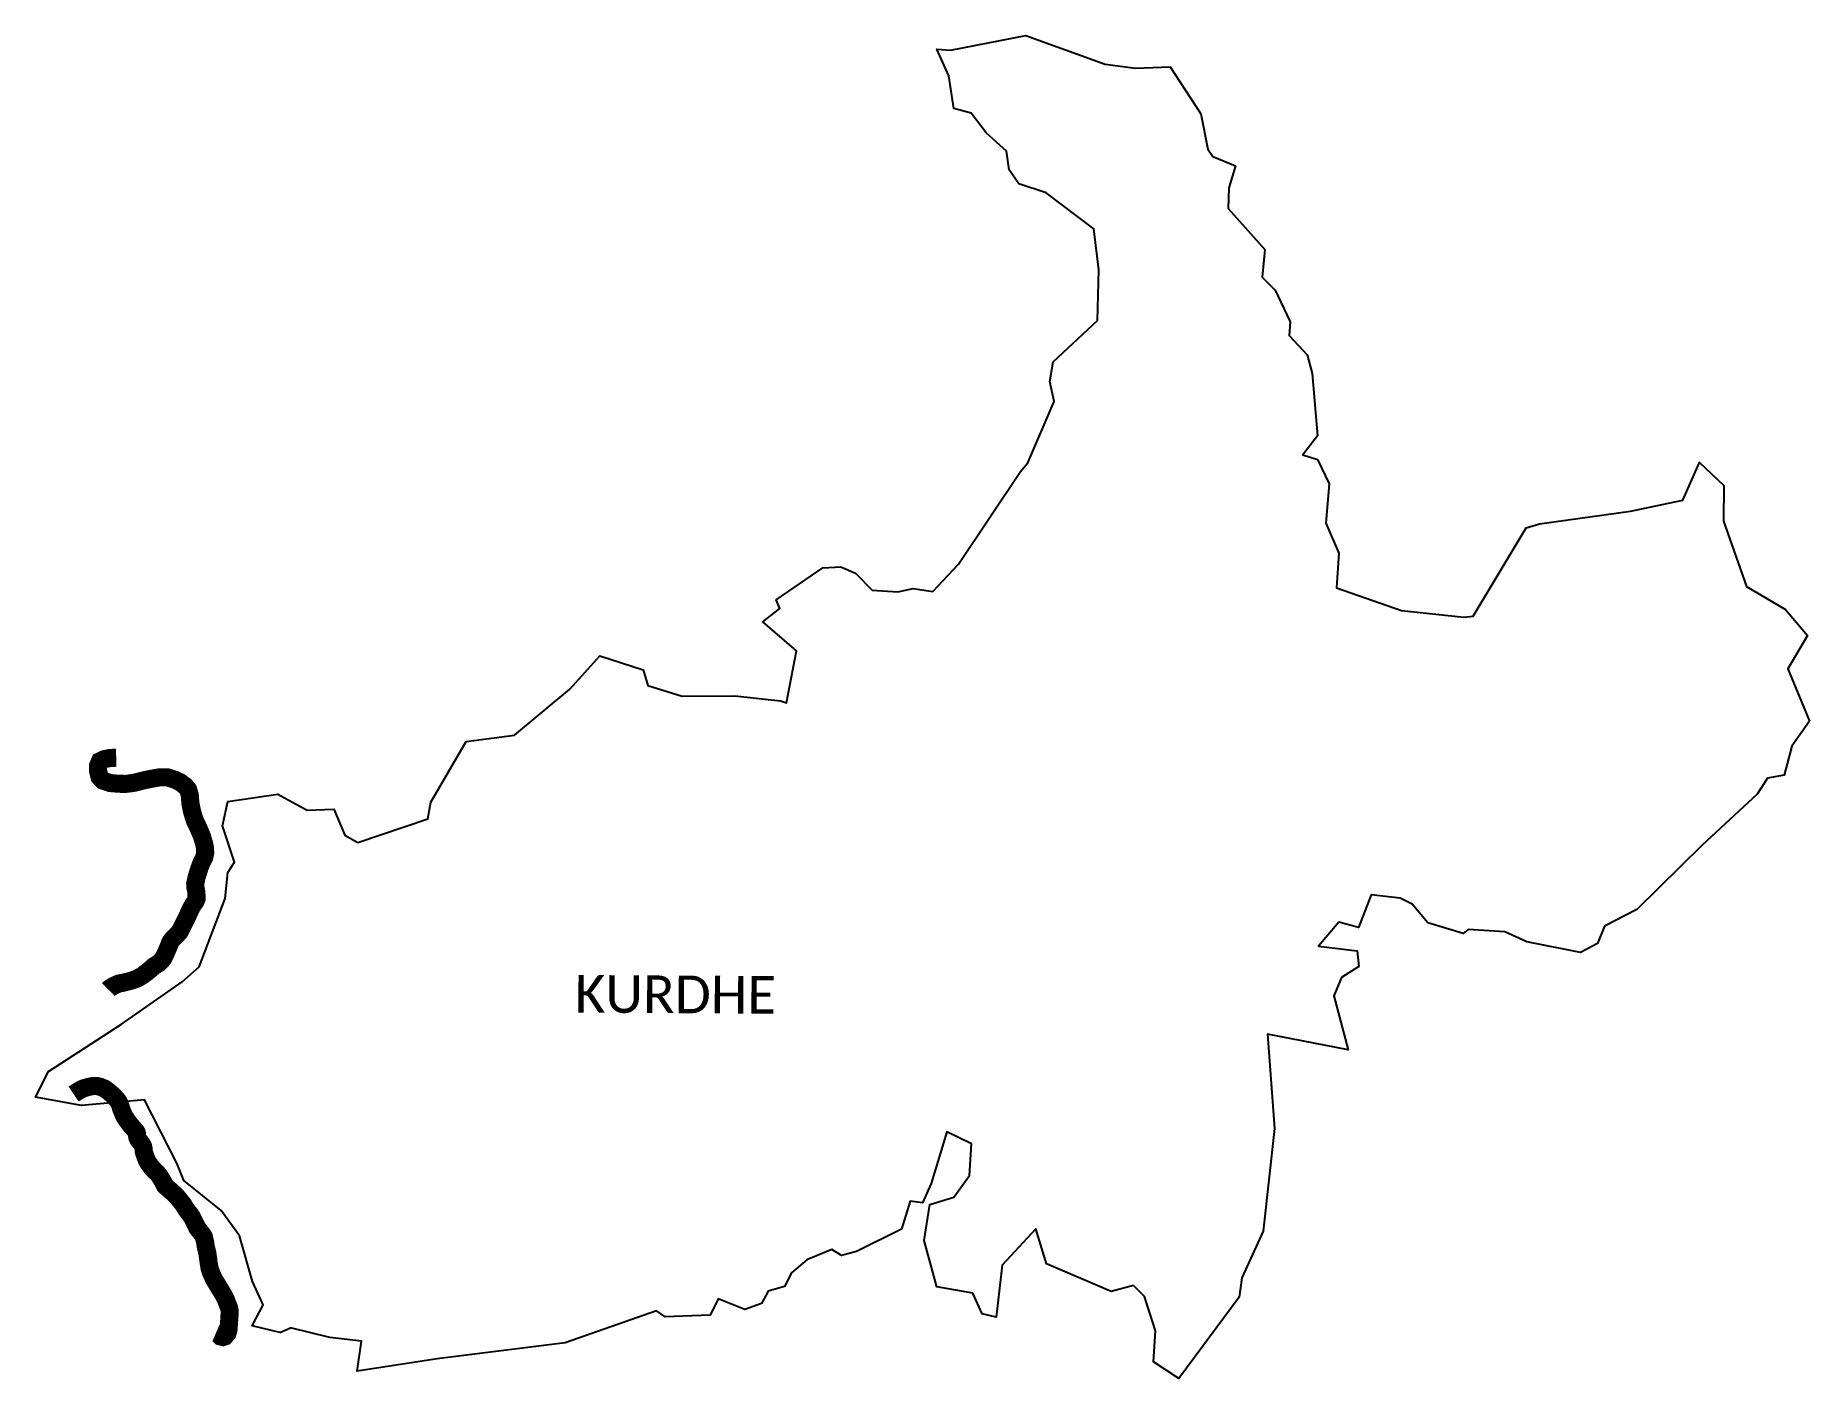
# Model space of a CAD drawing. Header units: metres. Extents: x 317722 to 322630, y 1862300 to 1876470.
# Drawn here: x 317722 to 322630, y 1862300 to 1866015 of the extents above; entities outside this region: 1.
import ezdxf

# ---------------------------------------------------------------- set-up
doc = ezdxf.new("R2010")
doc.units = ezdxf.units.M
for name, color, linetype in [('NATURALLY PROTECTED', 3, 'Continuous'), ('village', 3, 'Continuous'), ('VILLAGE NAME', 250, 'Continuous')]:
    doc.layers.add(name, color=color, linetype=linetype)
doc.styles.get("Standard").update_dxf_attribs({"font": 'Cambria Math.ttf'})

msp = doc.modelspace()

# ---------------------------------------------------------------- linework, layer by layer
at = {"layer": 'NATURALLY PROTECTED', "const_width": 50, "flags": 128}
msp.add_lwpolyline([(318325.5, 1876444.5), (318325.5, 1876444.5)], close=True, dxfattribs=at)
at = {"layer": 'NATURALLY PROTECTED', "color": 116, "true_color": 0x136734, "const_width": 50, "flags": 128}
for points in [[(317945.5, 1864016.6), (317930.2, 1864016.2), (317912.2, 1864012.8), (317900.6, 1864007.1), (317895.1, 1863994.8), (317895.3, 1863980.2), (317899.4, 1863963.2), (317908.8, 1863953.4), (317928.1, 1863946.8), (317950.9, 1863944.7), (317971.8, 1863944.3), (317994.8, 1863947.3), (318024.4, 1863954.8), (318042.4, 1863958.4), (318066.6, 1863962.7), (318078, 1863962.4), (318089.4, 1863962), (318107.2, 1863956.1), (318122.2, 1863949), (318136.3, 1863938.6), (318144.5, 1863928.6), (318148.8, 1863914.2), (318151, 1863889.3), (318155, 1863869.1), (318161.9, 1863846), (318173.5, 1863821), (318182.6, 1863799.6), (318189, 1863778.1), (318191.3, 1863765.6), (318191.6, 1863753.7), (318189, 1863740.7), (318181.6, 1863727), (318175.3, 1863709.9), (318167.9, 1863686), (318164, 1863668.6), (318164.2, 1863658.9), (318166.3, 1863650.2), (318167.5, 1863641.3), (318167.6, 1863626.3), (318164.6, 1863618.7), (318158, 1863610.1), (318152.9, 1863600.6), (318149.5, 1863594), (318147.2, 1863588.4), (318142.8, 1863578.7), (318131.2, 1863555.1), (318121.9, 1863536.6), (318110.2, 1863523.3), (318104.5, 1863518.4), (318098.3, 1863511.3), (318094.3, 1863504.8), (318090.9, 1863495.4), (318083.2, 1863477.4), (318075.5, 1863461.4), (318070.6, 1863455.4), (318062.5, 1863447.7), (318050.1, 1863440.4), (318039.8, 1863431.1), (318030.8, 1863423.7), (318017.8, 1863414), (318003.1, 1863405.6), (317986.5, 1863399.7), (317967.6, 1863395), (317952.3, 1863392), (317938.5, 1863385.7), (317927.5, 1863379), (317924, 1863375.5)], [(317827.6, 1863086.2), (317830.9, 1863088.4), (317843, 1863096.2), (317849.5, 1863099.8), (317854.9, 1863102.1), (317862.3, 1863104.3), (317871.5, 1863106.8), (317880.9, 1863108.6), (317891.5, 1863108.6), (317900.9, 1863106.7), (317913.6, 1863101.4), (317923.5, 1863094.3), (317929.3, 1863089.2), (317937.4, 1863082.2), (317942.8, 1863076.3), (317950.7, 1863067.4), (317955.6, 1863058.1), (317958.8, 1863046.5), (317963.6, 1863034.6), (317968.7, 1863023.6), (317974.5, 1863015), (317984.3, 1863001.5), (317992.7, 1862992), (317999.8, 1862983.8), (318002.2, 1862979.7), (318003, 1862976.2), (318003.2, 1862970.6), (318004.1, 1862965.9), (318006.6, 1862960.6), (318012.3, 1862953.7), (318017.5, 1862946.6), (318019.8, 1862941.6), (318021.1, 1862935.9), (318021.3, 1862928.8), (318023.1, 1862922.2), (318030.3, 1862902.9), (318037, 1862891.9), (318044.4, 1862882), (318053, 1862873), (318058.5, 1862868.4), (318065.4, 1862859.5), (318075, 1862843.9), (318080.2, 1862833.1), (318086.3, 1862827.6), (318100.5, 1862815.1), (318111.7, 1862804.5), (318121.6, 1862792.6), (318129.5, 1862783.1), (318139.8, 1862766.5), (318145.5, 1862759.2), (318150.1, 1862753.5), (318155, 1862746.1), (318163.4, 1862729.6), (318169.6, 1862716.3), (318174.2, 1862710.5), (318178.4, 1862705), (318182.5, 1862700), (318186.2, 1862694.8), (318188.3, 1862690.7), (318189.2, 1862685.7), (318191.4, 1862677.4), (318193.7, 1862661.6), (318197.6, 1862647.1), (318199, 1862636.6), (318201.5, 1862618.1), (318204, 1862603.6), (318207.8, 1862592.6), (318215.2, 1862575.9), (318224, 1862560.9), (318236.1, 1862541.1), (318243.1, 1862529.4), (318247.7, 1862520.4), (318252.2, 1862509), (318258.1, 1862494.1), (318259.6, 1862484.9), (318258.5, 1862466.4), (318256.1, 1862433.9), (318253.1, 1862424.5), (318246, 1862415.9), (318241.1, 1862414.2), (318234, 1862415.9), (318226.8, 1862422.8), (318221.3, 1862425.2)]]:
    msp.add_lwpolyline(points, dxfattribs=at)
at = {"layer": 'village', "flags": 128}
msp.add_lwpolyline([(318398.4, 1862426.8), (318428.1, 1862439.4)], dxfattribs=at)
at = {"layer": 'village', "color": 3, "true_color": 0x00ff00}
for points in [[(318398.4, 1862426.8, 0), (318321.2, 1862444.9, 0), (318352.3, 1862503.4, 0), (318323, 1862568.2, 0), (318286.9, 1862694.3, 0), (318235.4, 1862764.3, 0), (318132.9, 1862847.5, 0), (318114.3, 1862893.4, 0), (318023.9, 1863070, 0), (317849.3, 1863054.6, 0), (317722.1, 1863077.4, 0), (317758.1, 1863149.1, 0), (317960, 1863279.9, 0), (318128.2, 1863397.1, 0), (318174.7, 1863438, 0), (318247.1, 1863627.6, 0), (318254.7, 1863699.3, 0), (318272.6, 1863727.9, 0), (318239.4, 1863828, 0), (318254.3, 1863895.5, 0), (318392.7, 1863915.7, 0), (318473.9, 1863872, 0), (318547.6, 1863874.4, 0), (318577.7, 1863802.3, 0), (318613.8, 1863782.1, 0), (318807.9, 1863848, 0), (318815.5, 1863893.6, 0), (318913.4, 1864061.3, 0), (319047.6, 1864079.4, 0), (319200.4, 1864206.4, 0), (319283.8, 1864298.6, 0), (319403.6, 1864259.5, 0), (319416, 1864216.7, 0), (319511, 1864186.8, 0), (319656.8, 1864188.2, 0), (319783.6, 1864174.4, 0), (319800.3, 1864168.8, 0), (319827.4, 1864312.3, 0), (319734.8, 1864392.6, 0), (319781.3, 1864429.2, 0), (319771.5, 1864453.1, 0), (319900.8, 1864541.7, 0), (319950.3, 1864544.8, 0), (319991.3, 1864527.1, 0), (320036.8, 1864480.3, 0), (320108.1, 1864475.2, 0), (320150.8, 1864484.6, 0), (320204.4, 1864476.8, 0), (320276, 1864551.9, 0), (320447, 1864808.5, 0), (320467.8, 1864832.5, 0), (320540.9, 1865001.8, 0), (320528.8, 1865057.8, 0), (320537.9, 1865112.1, 0), (320660, 1865226.4, 0), (320664, 1865366.7, 0), (320650.1, 1865479.7, 0), (320518.4, 1865579.6, 0), (320443.2, 1865604.6, 0), (320416.4, 1865642.5, 0), (320408.5, 1865694.5, 0), (320352.7, 1865745.6, 0), (320311.2, 1865799.6, 0), (320262.9, 1865812.7, 0), (320249.5, 1865903.3, 0), (320215.8, 1865976.5, 0), (320253.4, 1865974.4, 0), (320462.6, 1866014.5, 0), (320681.9, 1865935.1, 0), (320765.4, 1865923.7, 0), (320861.7, 1865927.9, 0), (320946.3, 1865797.5, 0), (320965.6, 1865700.5, 0), (320979.2, 1865680.1, 0), (321042.5, 1865654, 0), (321023.7, 1865592.9, 0), (321022.1, 1865535.8, 0), (321123.8, 1865422.6, 0), (321116, 1865346.1, 0), (321151.9, 1865310, 0), (321193.1, 1865222.3, 0), (321190.5, 1865185.1, 0), (321240.2, 1865131.4, 0), (321254.5, 1865079.1, 0), (321269.2, 1864907.3, 0), (321228.7, 1864854.8, 0), (321268.9, 1864842, 0), (321301.3, 1864774, 0), (321292.3, 1864665.5, 0), (321327.8, 1864582.8, 0), (321321.4, 1864486.3, 0), (321501.8, 1864424.4, 0), (321674.1, 1864405.7, 0), (321699.7, 1864408.5, 0), (321846.1, 1864652.8, 0), (321883.5, 1864663.9, 0), (322135.1, 1864699.2, 0), (322279.8, 1864729.1, 0), (322325.9, 1864833.8, 0), (322392.9, 1864770.2, 0), (322392.3, 1864671.1, 0), (322456.5, 1864490.7, 0), (322563.6, 1864427.1, 0), (322625, 1864354.7, 0), (322570.4, 1864262.3, 0), (322630.4, 1864117.8, 0)], [(322630.4, 1864117.8, 0), (322581.9, 1864048.6, 0), (322560.7, 1863968.9, 0), (322514.5, 1863960.2, 0), (322485.4, 1863915.5, 0), (322333.3, 1863774.7, 0), (322152.7, 1863597.2, 0), (322062.9, 1863550.4, 0), (322043.8, 1863503.1, 0), (321997, 1863477.5, 0), (321848.3, 1863507.9, 0), (321787, 1863535.3, 0), (321686.3, 1863541.9, 0), (321672.5, 1863530.8, 0), (321574.5, 1863559.9, 0), (321531.5, 1863612.1, 0), (321497.8, 1863627.8, 0), (321417.5, 1863637.5, 0), (321382.6, 1863547, 0), (321328, 1863561.4, 0), (321272.3, 1863495.8, 0), (321378.7, 1863483, 0), (321383.7, 1863439.5, 0), (321335.6, 1863408.7, 0), (321314.4, 1863358.3, 0), (321354.4, 1863209, 0), (321130.8, 1863252.1, 0), (321150.6, 1862991.4, 0), (321118.5, 1862706.9, 0), (321059.8, 1862577.6, 0), (321052, 1862524.1, 0), (320885.8, 1862299.5, 0), (320815.8, 1862345.5, 0), (320821, 1862431.1, 0), (320790.3, 1862526.8, 0), (320760.2, 1862557, 0), (320698, 1862539.8, 0), (320519.7, 1862616.8, 0), (320490, 1862713.5, 0), (320396.7, 1862613, 0), (320379.9, 1862469, 0), (320341.5, 1862478.3, 0), (320315.7, 1862536, 0), (320216.3, 1862552.8, 0), (320180.7, 1862681.1, 0), (320196.5, 1862780.9, 0), (320263.1, 1862801.1, 0), (320306.1, 1862861.4, 0), (320312.2, 1862948.9, 0), (320243.2, 1862981.9, 0), (320200, 1862838.6, 0), (320175.9, 1862785.7, 0), (320141.9, 1862789.7, 0), (320118.3, 1862712.6, 0), (319993.5, 1862650.6, 0), (319951.7, 1862640.2, 0), (319925.8, 1862656.6, 0), (319856.6, 1862627.7, 0), (319813.4, 1862591.6, 0), (319794.8, 1862554.2, 0), (319749.4, 1862541.4, 0), (319730.6, 1862507.3, 0), (319684.3, 1862490.5, 0), (319611.1, 1862519.8, 0), (319588.7, 1862474.9, 0), (319464.6, 1862470, 0), (319439.9, 1862486.8, 0), (319187.3, 1862398.3, 0), (318833.7, 1862353.9, 0), (318611.8, 1862319.8, 0), (318624, 1862402.9, 0), (318536.5, 1862412.7, 0), (318428.1, 1862439.4, 0)]]:
    msp.add_polyline3d(points, dxfattribs=at)

# ---------------------------------------------------------------- texts
at = {"layer": 'VILLAGE NAME', "insert": (319214.8, 1863415.8), "char_height": 104.042, "attachment_point": 1, "rotation": 359.6762}
msp.add_mtext_dynamic_manual_height_columns('{\\fCalibri|b0|i0|c0|p34;KURDHE}', width=1041.255, gutter_width=520.2, heights=[267.3], dxfattribs=at)

doc.saveas('drawing.dxf')
